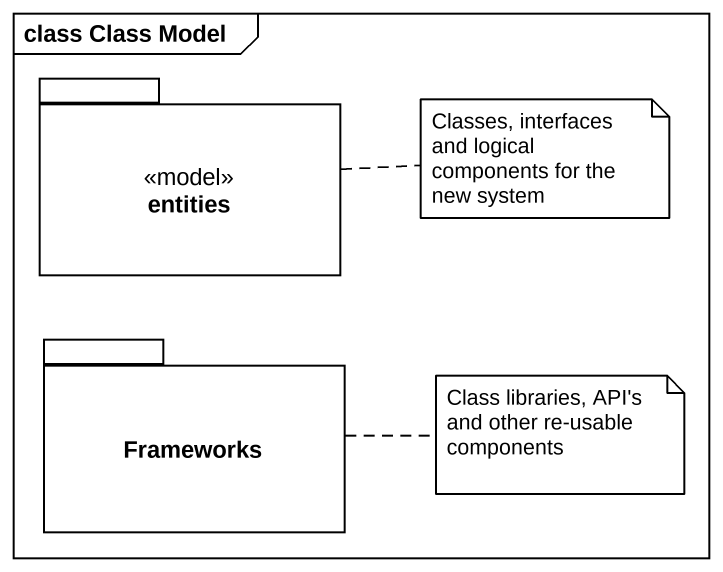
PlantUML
@startuml
mainframe class Class Model
package entities <<model>> {
}
package Frameworks {
}
note right of entities : Classes, interfaces and logical components for the new system
note right of Frameworks : Class libraries, API's and other re-usable components
@enduml
